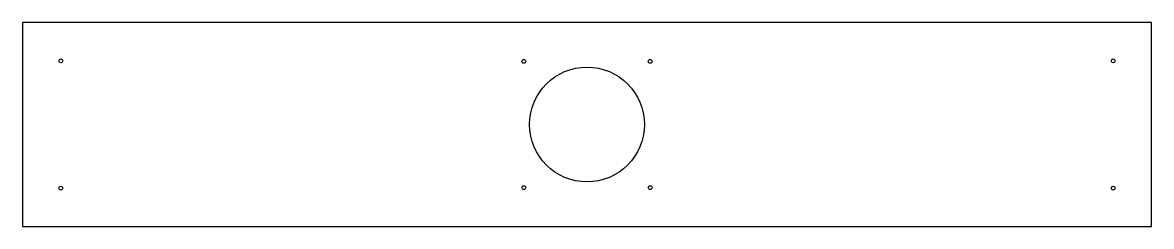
# Model space of a CAD drawing. Header units: millimetres. Extents: x 919 to 1803, y 438 to 598.
import ezdxf

# ---------------------------------------------------------------- set-up
doc = ezdxf.new("R2010")
doc.units = ezdxf.units.MM

msp = doc.modelspace()

# ---------------------------------------------------------------- linework, layer by layer
msp.add_lwpolyline([(1803.02, 598.13), (919.02, 598.13), (919.02, 438.13), (1803.02, 438.13)], close=True)
for centre, radius in [((949.02, 568.13), 1.5), ((1311.52, 567.63), 1.5), ((1410.52, 567.63), 1.5), ((1773.02, 568.13), 1.5), ((1361.02, 518.13), 45), ((949.02, 468.13), 1.5), ((1311.52, 468.63), 1.5), ((1410.52, 468.63), 1.5), ((1773.02, 468.13), 1.5)]:
    msp.add_circle(centre, radius)

doc.saveas('drawing.dxf')
